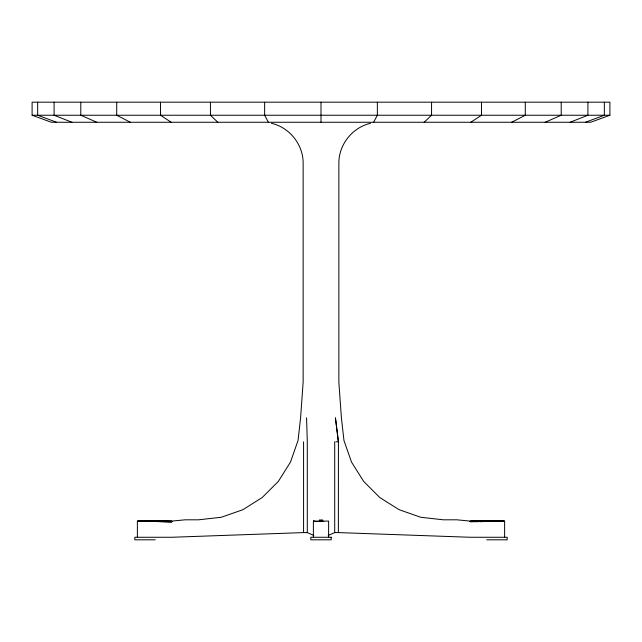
<?xml version="1.0" encoding="UTF-8"?>
<svg xmlns="http://www.w3.org/2000/svg" width="642" height="642" viewBox="0 0 642 642"><rect width="100%" height="100%" fill="white"/><g stroke="black" fill="none" stroke-linecap="round" stroke-linejoin="round"><path stroke-width="0.96" d="M373.596 122.261L377.36 115.239L377.36 102.182M424.177 122.261L431.56 115.239L431.56 102.182M335.87 441.768L338.374 441.768L335.429 417.806L338.422 441.768L338.374 532.595L334.707 532.595L328.214 535.436M470.795 122.261L481.508 115.239L481.508 102.182M511.65 122.261L525.284 115.239L525.284 102.182M545.178 122.261L561.212 115.239L561.212 102.182M570.096 122.261L587.912 115.239L587.912 102.182M585.44 122.261L604.347 115.239L604.347 102.182M609.9 115.239L590.616 122.261L51.384 122.261L32.1 115.239L32.1 102.182L609.9 102.182L609.9 115.239L32.1 115.239M370.578 123.28C352.482 127.373 338.815 144.506 338.856 163.06L338.856 382.094L341.4 417.806L343.96 440.5L351.503 462.063L363.661 481.404L379.815 497.558L399.155 509.716L420.719 517.259L443.413 519.811L456.807 519.811L470.193 521.087L504.62 521.087L504.62 537.266M313.384 537.266L313.384 521.087C316.827 522.444 320.31 520.397 323.809 521.416M319.411 519.972L322.589 519.972M479.847 521.641L496.266 521.087L470.193 521.697L497.855 521.087L470.193 521.392L503.184 521.087M481.059 521.625L497.855 521.087L475.136 521.625M476.179 521.617L502.124 521.087L470.193 521.416M470.193 521.216L504.62 521.087M303.578 441.768L303.578 532.595L171.807 537.266L134.828 537.266L134.828 539.818L155.228 539.818M137.38 537.266L137.38 521.087L171.807 521.087L185.193 519.811L198.587 519.811L221.281 517.259L242.845 509.716L262.185 497.558L278.339 481.404L290.497 462.063L298.04 440.5L300.6 417.806L303.144 382.094L303.144 163.06C303.185 144.506 289.518 127.373 271.422 123.28M303.626 532.595L307.293 532.595L313.786 535.436M486.772 539.818L507.172 539.818L507.172 537.266L470.193 537.266L338.422 532.595M137.38 521.087L171.807 521.216M138.816 521.087L171.807 521.416L144.145 521.087L171.807 521.962L139.876 521.087L171.807 521.416M316.923 521.697L313.4 521.087L328.616 521.087L328.616 537.266M56.56 122.261L37.653 115.239L37.653 102.182M71.904 122.261L54.089 115.239L54.089 102.182M96.822 122.261L80.788 115.239L80.788 102.182M130.35 122.261L116.716 115.239L116.716 102.182M171.205 122.261L160.492 115.239L160.492 102.182M217.823 122.261L210.44 115.239L210.44 102.182M268.404 122.261L264.64 115.239L264.64 102.182M306.571 417.806L307.293 441.768L307.293 532.595M334.707 441.768L334.707 532.595M321 102.182L321 122.261M331.2 537.266L310.8 537.266L310.8 539.818L331.2 539.818L331.2 537.266"/></g></svg>
